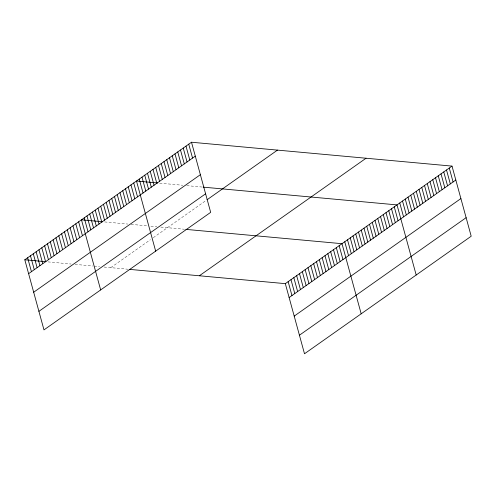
<?xml version="1.0" encoding="UTF-8"?>
<svg xmlns="http://www.w3.org/2000/svg" width="496" height="496" viewBox="0 0 496 496"><rect width="100%" height="100%" fill="white"/><g stroke="black" fill="none" stroke-linecap="round" stroke-linejoin="round"><path stroke-width="0.37" stroke-dasharray="2.48 1.86" d="M110.775 267.654L150.449 239.68M153.283 237.683L205.958 200.539M159.631 183.148L182.782 185.268M186.75 185.628L202.622 187.085M104.625 221.935L127.77 224.056M131.074 224.359L147.61 225.872M150.914 226.176L156.866 226.722M160.834 227.087L184.481 229.251M47.945 261.894L71.095 264.021M75.063 264.38L92.919 266.017M94.24 266.141L99.529 266.625M104.16 267.046L127.807 269.216"/><path stroke-width="0.74" d="M191.499 142.234L210.676 212.35L43.983 329.89L24.8 259.774L191.499 142.234L452.017 166.11L471.2 236.226L304.501 353.766L285.324 283.65L129.171 269.34M28.607 273.68L195.3 156.141M33.678 292.231L200.378 174.691M38.905 311.339L205.604 193.8M207.055 199.764L277.469 150.114M199.349 275.77L366.048 158.236M285.324 283.65L452.017 166.11M289.125 297.557L455.824 180.017M294.202 316.107L460.896 198.567M299.429 335.215L466.128 217.676M157.647 182.962L136.487 181.028L155.67 251.137M203.279 187.147L397.011 204.898L416.187 275.013M102.641 221.749L81.474 219.815L100.657 289.924M185.845 229.375L341.998 243.691L361.181 313.801M24.8 259.774L45.961 261.714M449.271 168.051L453.071 181.958M446.518 169.992L450.325 183.898M443.771 171.932L447.572 185.833M441.018 173.873L444.819 187.773M438.266 175.807L442.072 189.714M435.519 177.748L439.32 191.654M432.766 179.688L436.573 193.595M430.013 181.629L433.82 195.529M427.267 183.57L431.067 197.47M424.514 185.504L428.321 199.411M421.761 187.445L425.568 201.351M419.015 189.385L422.815 203.292M416.262 191.326L420.069 205.232M413.515 193.266L417.316 207.167M410.762 195.201L414.563 209.107M408.01 197.141L411.816 211.048M405.263 199.082L409.064 212.989M402.51 201.023L406.317 214.929M399.757 202.963L403.564 216.864M394.258 206.838L398.065 220.745M391.511 208.779L395.312 222.685M388.759 210.719L392.559 224.626M386.006 212.66L389.813 226.56M383.259 214.594L387.06 228.501M380.506 216.535L384.313 230.442M377.754 218.476L381.56 232.382M375.007 220.416L378.808 234.323M372.254 222.357L376.061 236.257M369.508 224.297L373.308 238.198M366.755 226.232L370.555 240.138M364.002 228.172L367.809 242.079M361.255 230.113L365.056 244.02M358.503 232.054L362.309 245.954M355.75 233.994L359.557 247.895M353.003 235.929L356.804 249.835M350.25 237.869L354.057 251.776M347.498 239.81L351.304 253.716M344.751 241.75L348.552 255.651M339.165 245.687L342.972 259.594M336.331 247.684L340.138 261.59M333.498 249.68L337.305 263.587M330.665 251.683L334.465 265.583M327.831 253.679L331.632 267.586M324.998 255.676L328.798 269.582M322.164 257.678L325.965 271.579M319.331 259.675L323.132 273.581M316.498 261.671L320.298 275.578M313.658 263.667L317.465 277.574M310.825 265.67L314.631 279.57M307.991 267.666L311.798 281.573M305.158 269.663L308.965 283.569M302.324 271.665L306.131 285.566M299.491 273.662L303.298 287.568M296.658 275.658L300.464 289.565M293.824 277.655L297.631 291.561M290.991 279.657L294.791 293.558M288.157 281.654L291.958 295.56M188.747 144.175L192.553 158.081M185.994 146.115L189.801 160.022M183.247 148.056L187.048 161.963M180.494 149.997L184.301 163.897M177.748 151.931L181.548 165.838M174.995 153.872L178.796 167.778M172.242 155.812L176.049 169.719M169.496 157.753L173.296 171.659M166.743 159.693L170.55 173.594M163.99 161.628L167.797 175.534M161.243 163.568L165.044 177.475M158.491 165.509L162.297 179.416M155.738 167.45L159.545 181.356M152.991 169.39L156.792 183.291M150.238 171.331L154.045 185.231M147.492 173.265L151.292 187.172M144.739 175.206L148.54 189.112M141.986 177.146L145.793 191.053M139.24 179.087L143.04 192.987M133.734 182.962L137.541 196.869M130.987 184.903L134.788 198.809M128.235 186.843L132.041 200.75M125.488 188.784L129.289 202.684M122.735 190.724L126.536 204.625M119.982 192.659L123.789 206.565M117.236 194.599L121.036 208.506M114.483 196.54L118.29 210.447M111.73 198.481L115.537 212.381M108.984 200.421L112.784 214.322M106.231 202.356L110.038 216.262M103.478 204.296L107.285 218.203M100.731 206.237L104.532 220.143M97.979 208.177L101.785 222.084M95.232 210.118L99.033 224.018M92.479 212.052L96.286 225.959M89.726 213.993L93.533 227.9M86.98 215.934L90.78 229.84M84.227 217.874L88.034 231.781M78.641 221.811L82.448 235.718M75.807 223.808L79.614 237.714M72.974 225.81L76.781 239.711M70.141 227.807L73.947 241.707M67.307 229.803L71.114 243.71M64.474 231.799L68.281 245.706M61.64 233.802L65.441 247.702M58.807 235.798L62.608 249.705M55.974 237.795L59.774 251.701M53.14 239.797L56.941 253.698M50.307 241.794L54.107 255.694M47.473 243.79L51.274 257.697M44.64 245.787L48.441 259.693M41.8 247.789L45.607 261.69M38.967 249.786L42.774 263.692M36.134 251.782L39.94 265.689M33.3 253.778L37.107 267.685M30.467 255.781L34.274 269.681M27.633 257.777L31.44 271.684"/></g></svg>
